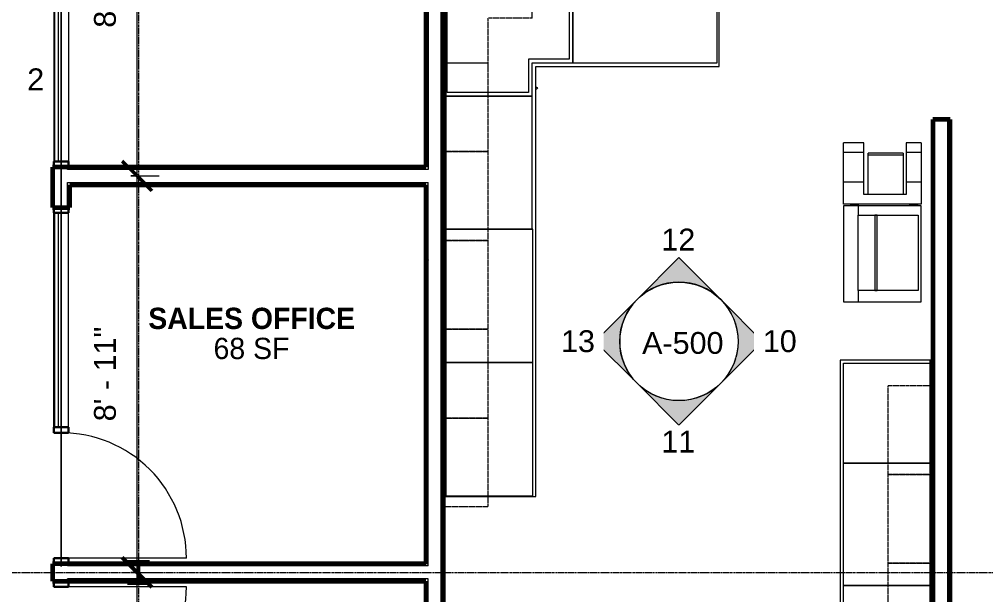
# Model space of a CAD drawing. Header units: inches. Extents: x 30 to 2293, y -1876 to -115.
# Drawn here: x 1338.1 to 1599.4, y -1180.5 to -1025 of the extents above; entities that cross this region are included whole.
import ezdxf

# ---------------------------------------------------------------- set-up
doc = ezdxf.new("R2010")
doc.units = ezdxf.units.IN
doc.header["$MEASUREMENT"] = 0
doc.linetypes.add('Grid Line 1_2_', pattern=[0.875, 0.5, -0.125, 0.125, -0.125])
doc.linetypes.add('Overhead', pattern=[0.15625, 0.09375, -0.0625])
for name, color, linetype, lineweight in [('A-ANNO-DIMS', 211, 'Continuous', 9), ('A-ANNO-DIMS-64', 211, 'Continuous', 9), ('A-AREA-IDEN', 2, 'Continuous', 9), ('A-DOOR', 31, 'Continuous', 18), ('A-GLAZ-CURT', 52, 'Continuous', 9), ('A-GLAZ-CWMG', 51, 'Continuous', 9), ('A-WALL', 113, 'Continuous', 18), ('A-WALL-PATT', 111, 'Continuous', 60), ('G-ANNO-SYMB', 111, 'Continuous', 9), ('I-WALL', 2, 'Continuous', 18), ('Q-CASE', 31, 'Continuous', 9), ('Q-SPCQ', 91, 'Continuous', 9), ('S-COLS', 52, 'Continuous', 9), ('S-GRID', 1, 'Continuous', 9)]:
    doc.layers.add(name, color=color, linetype=linetype, lineweight=lineweight)
doc.styles.add('Arial', font='arial.ttf', dxfattribs={"height": 5.901198})
doc.styles.add('Century Gothic', font='GOTHIC.TTF', dxfattribs={"height": 5.748447})
doc.styles.add('Century Gothic_B', font='GOTHICB.TTF', dxfattribs={"height": 5.744479})
doc.dimstyles.new('Linear_-_3_32__Arial_1', dxfattribs={"dimscale": 12, "dimtxt": 6, "dimasz": 0.666667, "dimexe": 0.5, "dimexo": 0.333333, "dimgap": 0.333333, "dimtad": 1, "dimdec": 0, "dimzin": 1, "dimdsep": 46, "dimlunit": 4, "dimtxsty": 'Arial', "dimblk1": 'OBLIQUE', "dimblk2": 'OBLIQUE', "dimsah": 1, "dimcen": 0.09, "dimdle": 0.5, "dimazin": 0, "dimtfac": 1, "dimtdec": 4, "dimtix": 1, "dimtmove": 0, "dimatfit": 3, "dimfxl": 1, "dimtvp": 1, "dimfrac": 2, "dimtolj": 1, "dimtzin": 0, "dimarcsym": 2})
pattern_1 = [(0, (0, 0), (20.48, 5.12), [0.845, -14.515, 0.845, -14.515, -81.92]), (0, (0, 0), (20.48, 5.12), [-30.72, 0.845, -29.875, 0.845, -14.515, -35.84]), (0, (0, 0), (20.48, 5.12), [-76.8, 0.845, -9.395, 0.845, -24.755]), (120, (7.68, 2.56), (-14.67405, 15.1762), [0.845, -14.515, 0.845, -14.515, -81.92]), (120, (7.68, 2.56), (-14.67405, 15.1762), [-30.72, 0.845, -29.875, 0.845, -14.515, -35.84]), (120, (7.68, 2.56), (-14.67405, 15.1762), [-76.8, 0.845, -9.395, 0.845, -24.755]), (240, (10.24, 12.8), (-5.80595, -20.2962), [0.845, -14.515, 0.845, -14.515, -81.92]), (240, (10.24, 12.8), (-5.80595, -20.2962), [-30.72, 0.845, -29.875, 0.845, -14.515, -35.84]), (240, (10.24, 12.8), (-5.80595, -20.2962), [-76.8, 0.845, -9.395, 0.845, -24.755])]

# ---------------------------------------------------------------- blocks, each defined once
blk = doc.blocks.new('Open Source Metal Building_Exterior_rvt-1-Floor Plan - Office Annex')
at = {"layer": 'S-COLS'}
h = blk.add_hatch(dxfattribs=at)
h.set_pattern_fill('FP_4', color=256, style=0, pattern_type=2)
h.set_pattern_definition([(45, (0, 0), (-6.335677, 6.335677), []), (45, (0, 9.6), (-6.335677, 6.335677), [])])
h.paths.add_polyline_path([(1367.32, -1177.46), (1373.31, -1177.46), (1373.31, -1177.2), (1370.92, -1177.2), (1370.57, -1177.05), (1370.43, -1176.71), (1370.43, -1172.22), (1370.57, -1171.87), (1370.92, -1171.73), (1373.31, -1171.73), (1373.31, -1171.47), (1367.32, -1171.47), (1367.32, -1171.73), (1369.71, -1171.73), (1370.05, -1171.87), (1370.2, -1172.22), (1370.2, -1176.71), (1370.05, -1177.05), (1369.71, -1177.2), (1367.32, -1177.2)], flags=0)
at = {"layer": 'S-COLS', "color": 90, "lineweight": 40}
for p, q in [((1373.31, -1171.47), (1367.32, -1171.47)), ((1367.32, -1171.47), (1367.32, -1171.73)), ((1367.32, -1171.73), (1369.71, -1171.73)), ((1370.2, -1172.22), (1370.2, -1176.71)), ((1370.43, -1176.71), (1370.43, -1172.22)), ((1370.92, -1171.73), (1373.31, -1171.73)), ((1373.31, -1171.73), (1373.31, -1171.47)), ((1369.71, -1177.2), (1367.32, -1177.2)), ((1367.32, -1177.2), (1367.32, -1177.46)), ((1367.32, -1177.46), (1373.31, -1177.46)), ((1373.31, -1177.2), (1370.92, -1177.2)), ((1373.31, -1177.46), (1373.31, -1177.2))]:
    blk.add_line(p, q, dxfattribs=at)
for centre, start, end in [((1369.71, -1172.22), 0, 90), ((1370.92, -1172.22), 90, 180), ((1369.71, -1176.71), 270, 0), ((1370.92, -1176.71), 180, 270)]:
    blk.add_arc(centre, 0.49, start, end, dxfattribs=at)
at = {"layer": 'S-GRID', "linetype": 'Grid Line 1_2_'}
for p, q in [((1370.31, -114.83), (1370.31, -1843.89)), ((62.02, -1174.46), (2260.57, -1174.46))]:
    blk.add_line(p, q, dxfattribs=at)
blk = doc.blocks.new('Counter Top-L Shaped 2 - 24_ Depth 2-600382-Floor Plan - Office Annex')
at = {"layer": 'Q-CASE'}
for p, q in [((41.74, -25), (41.74, 0)), ((-46.51, -126.89), (-46.51, -0.75)), ((-46.51, -0.75), (41.74, -0.75)), ((-22.26, -126.89), (-22.26, -25)), ((-22.26, -25), (41.74, -25)), ((-47.26, -126.89), (-22.26, -126.89))]:
    blk.add_line(p, q, dxfattribs=at)
blk = doc.blocks.new('Counter Top-L Shaped 2 - 24_ Depth-622807-Floor Plan - Office Annex')
at = {"layer": 'Q-CASE'}
for p, q in [((27.24, -25), (27.24, 0)), ((-46.51, -141.19), (-46.51, -0.75)), ((-46.51, -0.75), (27.24, -0.75)), ((-22.26, -141.19), (-22.26, -25)), ((-22.26, -25), (27.24, -25)), ((-47.26, -141.19), (-22.26, -141.19))]:
    blk.add_line(p, q, dxfattribs=at)
blk = doc.blocks.new('System Panel - Glazed-704504-Floor Plan - Office Annex')
at = {"layer": 'A-GLAZ-CURT', "lineweight": 18}
for p, q in [((23.32, 1.75), (-23.32, 1.75)), ((-23.32, 1.75), (-23.32, 0.75)), ((-23.32, 0.75), (23.32, 0.75)), ((23.32, 0.75), (23.32, 1.75))]:
    blk.add_line(p, q, dxfattribs=at)
blk = doc.blocks.new('Rectangular Mullion - 2_5_ x 5_ rectangular-704502-Floor Plan - Office Annex')
at = {"layer": 'A-GLAZ-CWMG'}
for p, q in [((1347.4, -1016.83), (1347.4, -1063.46)), ((1351.4, -1016.83), (1351.4, -1063.46))]:
    blk.add_line(p, q, dxfattribs=at)
blk = doc.blocks.new('Rectangular Mullion - 2_5_ x 5_ rectangular-546109-Floor Plan - Office Annex')
at = {"layer": 'A-GLAZ-CWMG', "lineweight": 30}
for p, q in [((0, 2), (-1.5, 2)), ((-1.5, 2), (-1.5, -2)), ((0, -2), (0, 2)), ((-1.5, -2), (0, -2))]:
    blk.add_line(p, q, dxfattribs=at)
blk = doc.blocks.new('System Panel - Glazed-700968-Floor Plan - Office Annex')
at = {"layer": 'A-GLAZ-CURT', "lineweight": 18}
for p, q in [((28.9375, -0.75), (-28.9375, -0.75)), ((-28.9375, -0.75), (-28.9375, -1.75)), ((-28.9375, -1.75), (28.9375, -1.75)), ((28.9375, -1.75), (28.9375, -0.75))]:
    blk.add_line(p, q, dxfattribs=at)
blk = doc.blocks.new('Rectangular Mullion - 2_5_ x 5_ rectangular-700963-Floor Plan - Office Annex')
at = {"layer": 'A-GLAZ-CWMG'}
for p, q in [((1282.4, -1005.59), (1282.4, -1063.46)), ((1286.4, -1005.59), (1286.4, -1063.46))]:
    blk.add_line(p, q, dxfattribs=at)
blk = doc.blocks.new('Rectangular Mullion - 2_5_ x 5_ rectangular-547427-Floor Plan - Office Annex')
at = {"layer": 'A-GLAZ-CWMG', "lineweight": 30}
for p, q in [((0, 2), (-1.5, 2)), ((-1.5, 2), (-1.5, -2)), ((0, -2), (0, 2)), ((-1.5, -2), (0, -2))]:
    blk.add_line(p, q, dxfattribs=at)
blk = doc.blocks.new('Door_Single_Storefront - one-700969-Floor Plan - Office Annex')
at = {"layer": 'A-DOOR'}
blk.add_line((-16.9375, -33.875), (-16.9375, 0), dxfattribs=at)
blk.add_arc((-16.9375, 0), 33.875, 270, 0, dxfattribs=at)
blk = doc.blocks.new('Rectangular Mullion - 2_5_ x 5_ rectangular-547424-Floor Plan - Office Annex')
at = {"layer": 'A-GLAZ-CWMG', "lineweight": 30}
for p, q in [((-0.75, 2), (0.75, 2)), ((-0.75, -2), (-0.75, 2)), ((0.75, 2), (0.75, -2)), ((0.75, -2), (-0.75, -2))]:
    blk.add_line(p, q, dxfattribs=at)
blk = doc.blocks.new('Rectangular Mullion - 2_5_ x 5_ rectangular-547429-Floor Plan - Office Annex')
at = {"layer": 'A-GLAZ-CWMG', "lineweight": 30}
for p, q in [((-1.5, 2), (0, 2)), ((-1.5, -2), (-1.5, 2)), ((0, 2), (0, -2)), ((0, -2), (-1.5, -2))]:
    blk.add_line(p, q, dxfattribs=at)
blk = doc.blocks.new('Door_Single_Storefront - one-700971-Floor Plan - Office Annex')
at = {"layer": 'A-DOOR'}
blk.add_line((-16.9375, 33.875), (-16.9375, 0), dxfattribs=at)
blk.add_arc((-16.9375, 0), 33.875, 360, 90, dxfattribs=at)
blk = doc.blocks.new('Rectangular Mullion - 2_5_ x 5_ rectangular-546165-Floor Plan - Office Annex')
at = {"layer": 'A-GLAZ-CWMG', "lineweight": 30}
for p, q in [((-1.5, 2), (0, 2)), ((-1.5, -2), (-1.5, 2)), ((0, 2), (0, -2)), ((0, -2), (-1.5, -2))]:
    blk.add_line(p, q, dxfattribs=at)
blk = doc.blocks.new('Upper Cabinet-Corner Unit-Wall - 12_ Depth-585578-Floor Plan - Office Annex')
at = {"layer": 'Q-CASE', "linetype": 'Overhead'}
for p, q in [((22.17, -2.38), (-1.83, -2.38)), ((-1.83, -2.38), (-1.83, -26.37)), ((22.17, -14.37), (22.17, -2.38)), ((10.17, -14.37), (10.17, -26.37)), ((22.17, -14.37), (10.17, -14.37)), ((-1.83, -26.37), (10.17, -26.37))]:
    blk.add_line(p, q, dxfattribs=at)
blk = doc.blocks.new('Upper Cabinet-Double Door-Wall - 24_-583922-Floor Plan - Office Annex')
at = {"layer": 'Q-CASE', "linetype": 'Overhead'}
for p, q in [((-10.83, 2.37), (-10.83, 14.38)), ((-10.83, 14.38), (13.17, 14.38)), ((13.17, 14.38), (13.17, 2.37)), ((13.17, 2.37), (-10.83, 2.37))]:
    blk.add_line(p, q, dxfattribs=at)
blk = doc.blocks.new('Copier-Floor - Copier-Floor-594505-Floor Plan - Office Annex')
at = {"layer": 'Q-SPCQ'}
for p, q in [((-30.09, 11.47), (-27.49, 11.47)), ((-30.09, 11.47), (-30.09, 7.47)), ((-27.49, 11.47), (-19.49, 11.47)), ((-27.49, 11.47), (-27.49, 7.47)), ((-19.49, 11.47), (-13.49, 11.47)), ((-19.49, 11.47), (-19.49, 7.47)), ((-13.49, 11.47), (-13.49, -9.53)), ((-13.29, 10.49), (-13.29, 8.47)), ((-13.29, 10.49), (-13.1, 10.49)), ((12.91, 11.47), (-13.09, 11.47)), ((-13.09, 11.47), (-13.09, -5.51)), ((-10.52, -5.51), (-10.52, 10.67)), ((-10.52, 10.67), (9.82, 10.67)), ((9.82, 10.67), (9.82, -5.51)), ((12.91, -5.51), (12.91, 11.47)), ((-13.1, 8.47), (-13.29, 8.47)), ((-30.09, 7.47), (-27.49, 7.47)), ((-27.49, 7.47), (-19.49, 7.47)), ((-27.26, 6.6), (-26.84, 6.6)), ((-27.26, 6.6), (-27.26, -2.84)), ((-26.84, 6.6), (-16.13, 6.6)), ((-26.84, -2.84), (-26.84, 6.6)), ((-19.49, 7.47), (-16.13, 7.47)), ((-16.13, 7.47), (-16.13, -3.97)), ((9.82, -0.4), (-10.52, -0.4)), ((-10.52, -0.4), (-10.52, -1.03)), ((-10.52, -1.03), (9.82, -1.03)), ((9.82, -1.03), (9.82, -0.4)), ((-27.49, -3.97), (-30.09, -3.97)), ((-30.09, -3.97), (-30.09, -9.53)), ((-19.49, -3.97), (-27.49, -3.97)), ((-27.49, -3.97), (-27.49, -9.53)), ((-26.84, -2.84), (-27.26, -2.84)), ((-16.13, -2.84), (-26.84, -2.84)), ((-16.13, -3.97), (-19.49, -3.97)), ((-19.49, -3.97), (-19.49, -9.53)), ((-13.29, -5.51), (-13.29, -7.53)), ((-13.29, -5.51), (-13.1, -5.51)), ((-13.1, -7.53), (-13.29, -7.53)), ((-13.09, -5.51), (-10.52, -5.51)), ((-13.09, -5.51), (-13.09, -9.53)), ((9.82, -5.51), (-10.52, -5.51)), ((9.82, -5.51), (12.91, -5.51)), ((12.91, -9.53), (12.91, -5.51)), ((-27.49, -9.53), (-30.09, -9.53)), ((-19.49, -9.53), (-27.49, -9.53)), ((-13.49, -9.53), (-19.49, -9.53)), ((-13.09, -9.53), (12.91, -9.53))]:
    blk.add_line(p, q, dxfattribs=at)
blk = doc.blocks.new('Base Cabinet-Double Door Sink Unit - 39_-V6-Floor Plan - Office Annex')
at = {"layer": 'Q-CASE'}
for p, q in [((-18.76, 0), (-18.76, -24)), ((20.24, -24), (20.24, 0)), ((-18.76, -24), (20.24, -24))]:
    blk.add_line(p, q, dxfattribs=at)
blk = doc.blocks.new('Base Cabinet-Double Door Sink Unit - 36_-578553-Floor Plan - Office Annex')
at = {"layer": 'Q-CASE'}
for p, q in [((-17.26, 0), (-17.26, -24)), ((18.74, -24), (18.74, 0)), ((-17.26, -24), (18.74, -24))]:
    blk.add_line(p, q, dxfattribs=at)
blk = doc.blocks.new('Base Cabinet-Double Door Sink Unit - 36_-V7-Floor Plan - Office Annex')
at = {"layer": 'Q-CASE'}
for p, q in [((18.74, 0), (-17.26, 0)), ((-17.26, 0), (-17.26, -24)), ((18.74, -24), (18.74, 0)), ((-17.26, -24), (18.74, -24))]:
    blk.add_line(p, q, dxfattribs=at)
blk = doc.blocks.new('Base Cabinet-Double Door Sink Unit - 33_-621153-Floor Plan - Office Annex')
at = {"layer": 'Q-CASE'}
for p, q in [((-15.76, 24), (17.24, 24)), ((-15.76, 0), (-15.76, 24)), ((17.24, 24), (17.24, 0)), ((17.24, 0), (-15.76, 0))]:
    blk.add_line(p, q, dxfattribs=at)
blk = doc.blocks.new('Base Cabinet-Double Door Sink Unit - 27_-V8-Floor Plan - Office Annex')
at = {"layer": 'Q-CASE'}
for p, q in [((-12.76, 24), (14.24, 24)), ((-12.76, 0), (-12.76, 24)), ((14.24, 24), (14.24, 0)), ((14.24, 0), (-12.76, 0))]:
    blk.add_line(p, q, dxfattribs=at)
blk = doc.blocks.new('Corner_Base_Cabinet_7113 - L - Shaped Cabinet-618934-Floor Plan - Office Annex')
at = {"layer": 'Q-CASE'}
for p, q in [((-15.76, 0), (-15.76, -24)), ((-14.76, -23), (-14.76, -1)), ((-14.76, -1), (16.24, -1)), ((16.24, -1), (16.24, -34)), ((-5.76, -23), (-14.76, -23)), ((-5.76, -34), (-5.76, -23)), ((-15.76, -24), (-6.76, -24)), ((-6.76, -24), (-6.76, -35)), ((-6.76, -35), (17.24, -35)), ((16.24, -34), (-5.76, -34))]:
    blk.add_line(p, q, dxfattribs=at)
at = {"layer": 'Q-CASE', "flags": 128}
for points in [[(-13.75, -25.31), (-13.87, -25.24), (-13.89, -25)], [(-13.37, -25), (-13.32, -25.1), (-13.48, -25.34), (-13.62, -25.38)]]:
    blk.add_lwpolyline(points, dxfattribs=at)
blk = doc.blocks.new('DIMBLOCK8-Floor Plan - Office Annex')
at = {"layer": 'A-ANNO-DIMS-64', "lineweight": 50}
for p, q in [((1369.94, -1174.46), (1365.94, -1170.46)), ((1369.94, -1174.46), (1373.94, -1178.46)), ((1369.94, -1278.34), (1365.94, -1274.34)), ((1369.94, -1278.34), (1373.94, -1282.34))]:
    blk.add_line(p, q, dxfattribs=at)
at = {"layer": 'A-ANNO-DIMS-64'}
for p, q in [((1368.29, -1174.46), (1375.94, -1174.46)), ((1369.94, -1174.46), (1368.29, -1174.46)), ((1369.94, -1278.34), (1369.94, -1174.46)), ((1368.29, -1278.34), (1375.94, -1278.34)), ((1369.94, -1278.34), (1368.29, -1278.34))]:
    blk.add_line(p, q, dxfattribs=at)
at = {"layer": 'A-ANNO-DIMS-64', "color": 0, "insert": (1358.29, -1236.88), "char_height": 5.901, "width": 25.1446, "attachment_point": 1, "rotation": 90, "line_spacing_factor": 0.938532, "style": 'Arial'}
blk.add_mtext('8\' - 8"', dxfattribs=at)
blk = doc.blocks.new('_Oblique')
at = {"color": 0, "linetype": 'ByBlock', "lineweight": -2}
blk.add_line((-0.5, -0.5), (0.5, 0.5), dxfattribs=at)
blk = doc.blocks.new('DIMBLOCK9-Floor Plan - Office Annex')
at = {"layer": 'A-ANNO-DIMS-64', "lineweight": 50}
for p, q in [((1369.94, -1067.34), (1365.94, -1063.34)), ((1369.94, -1067.34), (1373.94, -1071.34)), ((1369.94, -1174.46), (1365.94, -1170.46)), ((1369.94, -1174.46), (1373.94, -1178.46))]:
    blk.add_line(p, q, dxfattribs=at)
at = {"layer": 'A-ANNO-DIMS-64'}
for p, q in [((1368.29, -1067.34), (1375.94, -1067.34)), ((1369.94, -1067.34), (1368.29, -1067.34)), ((1369.94, -1174.46), (1369.94, -1067.34)), ((1368.29, -1174.46), (1375.94, -1174.46)), ((1369.94, -1174.46), (1368.29, -1174.46))]:
    blk.add_line(p, q, dxfattribs=at)
at = {"layer": 'A-ANNO-DIMS-64', "color": 0, "insert": (1358.29, -1133.64), "char_height": 5.901, "width": 30.5723, "attachment_point": 1, "rotation": 90, "line_spacing_factor": 0.938532, "style": 'Arial'}
blk.add_mtext('8\' - 11"', dxfattribs=at)
blk = doc.blocks.new('DIMBLOCK10-Floor Plan - Office Annex')
at = {"layer": 'A-ANNO-DIMS-64', "lineweight": 50}
for p, q in [((1369.94, -966.34), (1365.94, -962.34)), ((1369.94, -966.34), (1373.94, -970.34)), ((1369.94, -1067.34), (1365.94, -1063.34)), ((1369.94, -1067.34), (1373.94, -1071.34))]:
    blk.add_line(p, q, dxfattribs=at)
at = {"layer": 'A-ANNO-DIMS-64'}
for p, q in [((1368.29, -966.34), (1375.94, -966.34)), ((1369.94, -966.34), (1368.29, -966.34)), ((1369.94, -1067.34), (1369.94, -966.34)), ((1368.29, -1067.34), (1375.94, -1067.34)), ((1369.94, -1067.34), (1368.29, -1067.34))]:
    blk.add_line(p, q, dxfattribs=at)
at = {"layer": 'A-ANNO-DIMS-64', "color": 0, "insert": (1358.29, -1027.31), "char_height": 5.901, "width": 25.1446, "attachment_point": 1, "rotation": 90, "line_spacing_factor": 0.938532, "style": 'Arial'}
blk.add_mtext('8\' - 5"', dxfattribs=at)
blk = doc.blocks.new('DIMBLOCK36-Floor Plan - Office Annex')
at = {"layer": 'A-ANNO-DIMS-64', "lineweight": 50}
for p, q in [((1622.58, -1010.4), (1618.58, -1006.4)), ((1622.58, -1010.4), (1626.58, -1014.4)), ((1622.58, -1246.34), (1618.58, -1242.34)), ((1622.58, -1246.34), (1626.58, -1250.34))]:
    blk.add_line(p, q, dxfattribs=at)
at = {"layer": 'A-ANNO-DIMS-64'}
for p, q in [((1591.4, -1010.4), (1628.58, -1010.4)), ((1622.58, -1010.4), (1591.4, -1010.4)), ((1622.58, -1010.4), (1622.58, -1246.34)), ((1591.4, -1246.34), (1628.58, -1246.34)), ((1622.58, -1246.34), (1591.4, -1246.34))]:
    blk.add_line(p, q, dxfattribs=at)
at = {"layer": 'A-ANNO-DIMS-64', "color": 0, "insert": (1610.92, -1141.1), "char_height": 5.901, "width": 30.5723, "attachment_point": 1, "rotation": 90, "line_spacing_factor": 0.938532, "style": 'Arial'}
blk.add_mtext('19\' - 8"', dxfattribs=at)
blk = doc.blocks.new('Elevation - Filled Arrow-152140-Floor Plan - Office Annex')
at = {"layer": 'G-ANNO-SYMB'}
blk.add_circle((0, 0), 0.25, dxfattribs=at)
blk = doc.blocks.new('Elevation - Filled Arrow-151867-Floor Plan - Office Annex')
at = {"layer": 'G-ANNO-SYMB'}
h = blk.add_hatch(color=256, dxfattribs=at)
edge = h.paths.add_edge_path(flags=0)
edge.add_line((0, 0.3536), (0.1768, 0.1768))
edge.add_arc((0, 0), 0.25, 45, 135)
edge.add_line((-0.1768, 0.1768), (0, 0.3536))
for p, q in [((0, 0.3536), (-0.1768, 0.1768)), ((0, 0.3536), (-0.1768, 0.1768)), ((0.1768, 0.1768), (0, 0.3536)), ((0.1768, 0.1768), (0, 0.3536))]:
    blk.add_line(p, q, dxfattribs=at)
blk.add_arc((0, 0), 0.25, 45, 135, dxfattribs=at)
blk = doc.blocks.new('DIMBLOCK51-Floor Plan - Office Annex')
at = {"layer": 'A-ANNO-DIMS-64'}
for p, q in [((1284.4, -1172.84), (1284.4, -945.85)), ((1349.4, -1172.84), (1349.4, -945.85)), ((1284.4, -951.85), (1349.4, -951.85)), ((1284.4, -951.85), (1284.4, -1172.84)), ((1349.4, -951.85), (1349.4, -1172.84))]:
    blk.add_line(p, q, dxfattribs=at)
at = {"layer": 'A-ANNO-DIMS-64', "lineweight": 50}
for p, q in [((1284.4, -951.85), (1288.4, -947.85)), ((1349.4, -951.85), (1353.4, -947.85)), ((1284.4, -951.85), (1280.4, -955.85)), ((1349.4, -951.85), (1345.4, -955.85))]:
    blk.add_line(p, q, dxfattribs=at)
at = {"layer": 'A-ANNO-DIMS-64', "color": 0, "insert": (1306.43, -940.2), "char_height": 5.901, "width": 25.1446, "attachment_point": 1, "line_spacing_factor": 0.938532, "style": 'Arial'}
blk.add_mtext('5\' - 5"', dxfattribs=at)
blk = doc.blocks.new('DIMBLOCK52-Floor Plan - Office Annex')
at = {"layer": 'A-ANNO-DIMS-64'}
for p, q in [((1349.4, -1172.84), (1349.4, -945.85)), ((1450.4, -950.2), (1450.4, -957.85)), ((1450.4, -951.85), (1450.4, -950.2)), ((1349.4, -951.85), (1450.4, -951.85)), ((1349.4, -951.85), (1349.4, -1172.84))]:
    blk.add_line(p, q, dxfattribs=at)
at = {"layer": 'A-ANNO-DIMS-64', "lineweight": 50}
for p, q in [((1349.4, -951.85), (1353.4, -947.85)), ((1450.4, -951.85), (1454.4, -947.85)), ((1349.4, -951.85), (1345.4, -955.85)), ((1450.4, -951.85), (1446.4, -955.85))]:
    blk.add_line(p, q, dxfattribs=at)
at = {"layer": 'A-ANNO-DIMS-64', "color": 0, "insert": (1389.43, -940.2), "char_height": 5.901, "width": 25.1446, "attachment_point": 1, "line_spacing_factor": 0.938532, "style": 'Arial'}
blk.add_mtext('8\' - 5"', dxfattribs=at)

msp = doc.modelspace()

# ---------------------------------------------------------------- hatches: boundary and pattern name
at = {"layer": 'A-WALL-PATT', "lineweight": 9}
h = msp.add_hatch(dxfattribs=at)
h.set_pattern_fill('FP_1', color=256, style=0, pattern_type=2)
h.set_pattern_definition(pattern_1)
h.paths.add_polyline_path([(1585.65, -1528.46), (1585.65, -1345.71), (1585.03, -1345.71), (1585.03, -1528.46)], flags=0)
h.paths.add_polyline_path([(1585.65, -1276.59), (1585.65, -1248.09), (1585.03, -1248.09), (1585.03, -1276.59)], flags=0)
h.paths.add_polyline_path([(1585.03, -1243.96), (1585.65, -1243.96), (1585.65, -1052.09), (1585.03, -1052.09), (1585.03, -1229.38)], flags=0)
h.paths.add_polyline_path([(1585.65, -1008.02), (1585.65, -867.71), (1585.03, -867.71), (1585.03, -1008.02)], flags=0)
h.paths.add_polyline_path([(1585.03, -795.29), (1585.65, -795.29), (1585.65, -696.46), (1585.03, -696.46), (1585.03, -779.34)], flags=0)
h = msp.add_hatch(dxfattribs=at)
h.set_pattern_fill('FP_1', color=256, style=0, pattern_type=2)
h.set_pattern_definition(pattern_1)
h.paths.add_polyline_path([(1589.78, -1528.46), (1589.78, -1341.59), (1589.15, -1341.59), (1589.15, -1528.46)], flags=0)
h.paths.add_polyline_path([(1589.15, -1280.71), (1589.78, -1280.71), (1589.78, -1052.09), (1589.15, -1052.09), (1589.15, -1280.09)], flags=0)
h.paths.add_polyline_path([(1589.78, -1012.15), (1589.78, -863.59), (1589.15, -863.59), (1589.15, -1012.15)], flags=0)
h.paths.add_polyline_path([(1589.15, -799.41), (1589.78, -799.41), (1589.78, -696.46), (1589.15, -696.46), (1589.15, -795.91)], flags=0)
h = msp.add_hatch(dxfattribs=at)
h.set_pattern_fill('FP_1', color=256, style=0, pattern_type=2)
h.set_pattern_definition(pattern_1)
h.paths.add_polyline_path([(1448.65, -1275.96), (1448.65, -1176.21), (1448.03, -1176.21), (1448.03, -1275.96)], flags=0)
h.paths.add_polyline_path([(1448.65, -1172.09), (1448.65, -1069.09), (1448.03, -1069.09), (1448.03, -1172.09)], flags=0)
h.paths.add_polyline_path([(1448.03, -1064.96), (1448.65, -1064.96), (1448.65, -968.09), (1448.03, -968.09), (1448.03, -1029.36)], flags=0)
h.paths.add_polyline_path([(1448.03, -963.96), (1448.65, -963.96), (1448.65, -867.71), (1448.03, -867.71), (1448.03, -879.35)], flags=0)
h = msp.add_hatch(dxfattribs=at)
h.set_pattern_fill('FP_1', color=256, style=0, pattern_type=2)
h.set_pattern_definition(pattern_1)
h.paths.add_polyline_path([(1452.78, -1280.09), (1452.78, -1012.15), (1452.15, -1012.15), (1452.15, -1280.09)], flags=0)
h.paths.add_polyline_path([(1452.78, -1008.65), (1452.78, -867.71), (1452.15, -867.71), (1452.15, -1008.65)], flags=0)
h = msp.add_hatch(dxfattribs=at)
h.set_pattern_fill('FP_1', color=256, style=0, pattern_type=2)
h.set_pattern_definition(pattern_1)
h.paths.add_polyline_path([(1347.65, -1280.71), (1347.65, -1273.09), (1347.03, -1273.09), (1347.03, -1280.71)], flags=0)
h.paths.add_polyline_path([(1347.65, -1176.84), (1347.65, -1172.09), (1347.03, -1172.09), (1347.03, -1176.84)], flags=0)
h.paths.add_polyline_path([(1347.65, -1075.84), (1347.65, -1064.96), (1347.03, -1064.96), (1347.03, -1075.84)], flags=0)
h.paths.add_polyline_path([(1347.03, -1015.33), (1347.65, -1015.33), (1347.65, -1005.71), (1347.03, -1005.71)], flags=0)
h.paths.add_polyline_path([(1347.03, -968.71), (1347.65, -968.71), (1347.65, -963.96), (1347.03, -963.96)], flags=0)
h = msp.add_hatch(dxfattribs=at)
h.set_pattern_fill('FP_1', color=256, style=0, pattern_type=2)
h.set_pattern_definition(pattern_1)
h.paths.add_polyline_path([(1351.78, -1276.59), (1351.78, -1273.09), (1351.15, -1273.09), (1351.15, -1276.59)], flags=0)
h.paths.add_polyline_path([(1351.78, -1176.84), (1351.78, -1176.21), (1351.15, -1176.21), (1351.15, -1176.84)], flags=0)
h.paths.add_polyline_path([(1351.15, -1172.71), (1351.78, -1172.71), (1351.78, -1172.09), (1351.15, -1172.09)], flags=0)
h.paths.add_polyline_path([(1351.78, -1075.84), (1351.78, -1069.09), (1351.15, -1069.09), (1351.15, -1075.84)], flags=0)
h.paths.add_polyline_path([(1351.78, -1065.59), (1351.78, -1064.96), (1351.15, -1064.96), (1351.15, -1065.59)], flags=0)
h.paths.add_polyline_path([(1351.78, -1015.33), (1351.78, -1005.71), (1351.15, -1005.71), (1351.15, -1015.33)], flags=0)
h.paths.add_polyline_path([(1351.78, -968.71), (1351.78, -968.09), (1351.15, -968.09), (1351.15, -968.71)], flags=0)
h.paths.add_polyline_path([(1351.78, -964.59), (1351.78, -963.96), (1351.15, -963.96), (1351.15, -964.59)], flags=0)
h = msp.add_hatch(dxfattribs=at)
h.set_pattern_fill('FP_1', color=256, style=0, pattern_type=2)
h.set_pattern_definition(pattern_1)
h.paths.add_polyline_path([(1448.03, -1065.59), (1448.65, -1065.59), (1448.65, -1064.96), (1351.78, -1064.96), (1351.78, -1065.59), (1428.78, -1065.59)], flags=0)
h = msp.add_hatch(dxfattribs=at)
h.set_pattern_fill('FP_1', color=256, style=0, pattern_type=2)
h.set_pattern_definition(pattern_1)
h.paths.add_polyline_path([(1448.03, -1069.71), (1448.03, -1069.09), (1351.78, -1069.09), (1351.78, -1069.71), (1428.78, -1069.71)], flags=0)
h = msp.add_hatch(dxfattribs=at)
h.set_pattern_fill('FP_1', color=256, style=0, pattern_type=2)
h.set_pattern_definition(pattern_1)
h.paths.add_polyline_path([(1448.65, -1172.71), (1448.65, -1172.09), (1351.78, -1172.09), (1351.78, -1172.71), (1448.03, -1172.71)], flags=0)
h = msp.add_hatch(dxfattribs=at)
h.set_pattern_fill('FP_1', color=256, style=0, pattern_type=2)
h.set_pattern_definition(pattern_1)
h.paths.add_polyline_path([(1448.03, -1176.84), (1448.03, -1176.21), (1351.78, -1176.21), (1351.78, -1176.84), (1428.78, -1176.84)], flags=0)

# ---------------------------------------------------------------- linework, layer by layer
at = {"layer": 'A-WALL'}
for p, q in [((1448.65, -968.09), (1448.65, -1065.59)), ((1452.15, -1280.09), (1452.15, -1012.15)), ((1585.65, -1244.59), (1585.65, -1052.09)), ((1589.15, -1280.09), (1589.15, -1052.09)), ((1347.65, -1075.84), (1347.65, -1064.96)), ((1351.15, -1065.59), (1351.15, -1064.96)), ((1448.65, -1065.59), (1351.15, -1065.59)), ((1351.15, -1075.84), (1351.15, -1069.09)), ((1351.15, -1069.09), (1448.65, -1069.09)), ((1448.65, -1172.71), (1448.65, -1069.09)), ((1347.65, -1176.84), (1347.65, -1172.09)), ((1351.15, -1172.71), (1351.15, -1172.09)), ((1448.65, -1172.71), (1351.15, -1172.71)), ((1448.65, -1172.09), (1448.03, -1172.09)), ((1351.15, -1176.84), (1351.15, -1176.21)), ((1448.65, -1176.21), (1351.15, -1176.21)), ((1448.65, -1276.59), (1448.65, -1176.21))]:
    msp.add_line(p, q, dxfattribs=at)
at = {"layer": 'I-WALL', "lineweight": 60}
for p, q in [((1448.03, -968.71), (1448.03, -1064.96)), ((1452.78, -1280.71), (1452.78, -1012.77)), ((1585.03, -1052.09), (1585.03, -1243.96)), ((1589.78, -1052.09), (1585.03, -1052.09)), ((1589.78, -1280.71), (1589.78, -1052.09)), ((1347.03, -1064.96), (1347.03, -1075.84)), ((1448.03, -1064.96), (1347.03, -1064.96)), ((1351.78, -1075.84), (1351.78, -1069.71)), ((1351.78, -1069.71), (1448.03, -1069.71)), ((1448.03, -1069.71), (1448.03, -1172.09)), ((1347.03, -1075.84), (1351.78, -1075.84)), ((1347.03, -1172.09), (1347.03, -1176.84)), ((1448.03, -1172.09), (1347.03, -1172.09)), ((1347.03, -1176.84), (1448.03, -1176.84)), ((1448.03, -1176.84), (1448.03, -1275.96))]:
    msp.add_line(p, q, dxfattribs=at)

# ---------------------------------------------------------------- block references
at = {"layer": 'A-DOOR'}
for name, p, rotation in [('Door_Single_Storefront - one-700969-Floor Plan - Office Annex', (1349.4, -1153.65), 90.00000000000026), ('Door_Single_Storefront - one-700971-Floor Plan - Office Annex', (1349.4, -1195.27), 270.0000000000001)]:
    msp.add_blockref(name, p, dxfattribs=dict(at, rotation=rotation))
at = {"layer": 'A-GLAZ-CURT'}
for name, p, rotation in [('System Panel - Glazed-704504-Floor Plan - Office Annex', (1349.4, -1040.14), 89.99999999999993), ('System Panel - Glazed-700968-Floor Plan - Office Annex', (1349.4, -1106.27), 270.0000000000002)]:
    msp.add_blockref(name, p, dxfattribs=dict(at, rotation=rotation))
at = {"layer": 'A-GLAZ-CWMG'}
msp.add_blockref('Rectangular Mullion - 2_5_ x 5_ rectangular-704502-Floor Plan - Office Annex', (0, 0), dxfattribs=at)
for name, p, rotation in [('Rectangular Mullion - 2_5_ x 5_ rectangular-546109-Floor Plan - Office Annex', (1349.4, -1064.96), 269.9999999999999), ('Rectangular Mullion - 2_5_ x 5_ rectangular-547427-Floor Plan - Office Annex', (1349.4, -1075.84), 90.00000000000026), ('Rectangular Mullion - 2_5_ x 5_ rectangular-700963-Floor Plan - Office Annex', (2633.81, -2140.8), 180)]:
    msp.add_blockref(name, p, dxfattribs=dict(at, rotation=rotation))
at = {"layer": 'A-GLAZ-CWMG', "extrusion": (0, 0, -1)}
for name, p, rotation in [('Rectangular Mullion - 2_5_ x 5_ rectangular-547424-Floor Plan - Office Annex', (-1349.4, -1135.96), 269.9999999999997), ('Rectangular Mullion - 2_5_ x 5_ rectangular-547429-Floor Plan - Office Annex', (-1349.4, -1172.09), 269.9999999999997), ('Rectangular Mullion - 2_5_ x 5_ rectangular-546165-Floor Plan - Office Annex', (-1349.4, -1176.84), 89.9999999999999)]:
    msp.add_blockref(name, p, dxfattribs=dict(at, rotation=rotation))
at = {"layer": 'G-ANNO-SYMB', "xscale": 63.99999999999997, "yscale": 63.99999999999997, "zscale": 63.99999999999997}
for name in ['Elevation - Filled Arrow-151867-Floor Plan - Office Annex', 'Elevation - Filled Arrow-152140-Floor Plan - Office Annex']:
    msp.add_blockref(name, (1516.42, -1112.05), dxfattribs=at)
at = {"layer": 'G-ANNO-SYMB', "extrusion": (0, 0, -1), "xscale": 63.99999999999997, "yscale": 63.99999999999997, "zscale": 63.99999999999997, "rotation": 180}
msp.add_blockref('Elevation - Filled Arrow-151867-Floor Plan - Office Annex', (-1516.42, -1112.05), dxfattribs=at)
at = {"layer": 'Q-CASE'}
for name, p in [('Counter Top-L Shaped 2 - 24_ Depth-622807-Floor Plan - Office Annex', (1500.04, -1012.77)), ('Upper Cabinet-Corner Unit-Wall - 12_ Depth-585578-Floor Plan - Office Annex', (1454.61, -1010.4)), ('Base Cabinet-Double Door Sink Unit - 39_-V6-Floor Plan - Office Annex', (1506.54, -1012.77))]:
    msp.add_blockref(name, p, dxfattribs=at)
for name, p, rotation in [('Corner_Base_Cabinet_7113 - L - Shaped Cabinet-618934-Floor Plan - Office Annex', (1452.78, -1030.01), 90.00000000000034), ('Upper Cabinet-Double Door-Wall - 24_-583922-Floor Plan - Office Annex', (1450.4, -1047.6), 269.9999999999999), ('Base Cabinet-Double Door Sink Unit - 36_-578553-Floor Plan - Office Annex', (1452.78, -1064.51), 90.0000000000001), ('Upper Cabinet-Double Door-Wall - 24_-583922-Floor Plan - Office Annex', (1450.4, -1071.6), 269.9999999999999), ('Base Cabinet-Double Door Sink Unit - 36_-V7-Floor Plan - Office Annex', (1452.9, -1100.51), 90.0000000000001), ('Upper Cabinet-Double Door-Wall - 24_-583922-Floor Plan - Office Annex', (1450.4, -1095.6), 269.9999999999999), ('Upper Cabinet-Double Door-Wall - 24_-583922-Floor Plan - Office Annex', (1450.4, -1119.6), 269.9999999999999), ('Base Cabinet-Double Door Sink Unit - 36_-V7-Floor Plan - Office Annex', (1452.9, -1136.51), 90.0000000000001), ('Counter Top-L Shaped 2 - 24_ Depth 2-600382-Floor Plan - Office Annex', (1537.77, -1243.96), 180), ('Base Cabinet-Double Door Sink Unit - 27_-V8-Floor Plan - Office Annex', (1584.9, -1132.2), 89.9999999999999), ('Upper Cabinet-Double Door-Wall - 24_-583922-Floor Plan - Office Annex', (1587.4, -1137.13), 89.99999999999986), ('Upper Cabinet-Double Door-Wall - 24_-583922-Floor Plan - Office Annex', (1450.4, -1143.6), 269.9999999999999), ('Base Cabinet-Double Door Sink Unit - 33_-621153-Floor Plan - Office Annex', (1584.9, -1162.2), 89.9999999999999), ('Upper Cabinet-Double Door-Wall - 24_-583922-Floor Plan - Office Annex', (1587.4, -1161.13), 89.99999999999986), ('Upper Cabinet-Double Door-Wall - 24_-583922-Floor Plan - Office Annex', (1587.4, -1185.13), 89.99999999999986), ('Base Cabinet-Double Door Sink Unit - 33_-621153-Floor Plan - Office Annex', (1584.9, -1195.2), 89.9999999999999)]:
    msp.add_blockref(name, p, dxfattribs=dict(at, rotation=rotation))
at = {"layer": 'Q-SPCQ', "rotation": 270.0000000000002}
msp.add_blockref('Copier-Floor - Copier-Floor-594505-Floor Plan - Office Annex', (1570.43, -1088.48), dxfattribs=at)

# ---------------------------------------------------------------- texts
at = {"layer": 'A-AREA-IDEN', "attachment_point": 2}
for s, insert, char_height, width, line_spacing_factor, style in [('SALES OFFICE', (1400.92, -1102.95), 5.7445, 61.272, 0.984796, 'Century Gothic_B'), ('68 SF', (1400.86, -1111.07), 5.748, 22.392, 0.984117, 'Century Gothic')]:
    msp.add_mtext(s, dxfattribs=dict(at, insert=insert, char_height=char_height, width=width, line_spacing_factor=line_spacing_factor, style=style))

# ---------------------------------------------------------------- dimensions: what is measured, and where the dimension line sits
at = {"layer": 'A-ANNO-DIMS'}
for base, p1, p2, override, picture, middle in [((1369.94, -966.34), (1364.29, -1067.34), (1364.29, -966.34), {"dimpost": '<>', "dimfxl": 101}, 'DIMBLOCK10-Floor Plan - Office Annex', (1362.93, -1016.84)), ((1622.58, -1246.34), (1587.4, -1010.4), (1587.4, -1246.34), {"dimpost": '<>', "dimfxl": 235.940813}, 'DIMBLOCK36-Floor Plan - Office Annex', (1615.57, -1128.37)), ((1369.94, -1067.34), (1364.29, -1174.46), (1364.29, -1067.34), {"dimpost": '<>', "dimfxl": 107.125}, 'DIMBLOCK9-Floor Plan - Office Annex', (1362.93, -1120.9)), ((1369.94, -1174.46), (1364.29, -1278.34), (1364.29, -1174.46), {"dimpost": '<>', "dimfxl": 103.875}, 'DIMBLOCK8-Floor Plan - Office Annex', (1362.93, -1226.4))]:
    dim = msp.add_linear_dim(base=base, p1=p1, p2=p2, angle=90, dimstyle='Linear_-_3_32__Arial_1', override=override, dxfattribs=at)
    dim.commit()
    dim.dimension.update_dxf_attribs({"geometry": picture, "text_midpoint": middle})

# ---------------------------------------------------------------- next in the draw order: texts
at = {"layer": 'G-ANNO-SYMB', "attachment_point": 2, "line_spacing_factor": 0.938532, "style": 'Arial', "bg_fill": 3, "box_fill_scale": 1.25, "bg_fill_color": 0, "bg_fill_transparency": 0}
for s, insert, char_height, width in [('2', (1342.53, -1038.3), 5.9, 5.472), ('12', (1516.26, -1081.59), 5.901, 10.944), ('A-500', (1517.48, -1109.51), 5.901, 26.208), ('11', (1516.26, -1136.16), 5.901, 10.944)]:
    msp.add_mtext(s, dxfattribs=dict(at, insert=insert, char_height=char_height, width=width))

# ---------------------------------------------------------------- next in the draw order: block references
at = {"layer": 'G-ANNO-SYMB', "xscale": 63.99999999999997, "yscale": 63.99999999999997, "zscale": 63.99999999999997, "rotation": 89.99999999999947}
msp.add_blockref('Elevation - Filled Arrow-151867-Floor Plan - Office Annex', (1516.42, -1112.05), dxfattribs=at)
at = {"layer": 'G-ANNO-SYMB', "extrusion": (0, 0, -1), "xscale": 63.99999999999997, "yscale": 63.99999999999997, "zscale": 63.99999999999997, "rotation": 90.00000000000034}
msp.add_blockref('Elevation - Filled Arrow-151867-Floor Plan - Office Annex', (-1516.42, -1112.05), dxfattribs=at)

# ---------------------------------------------------------------- next in the draw order: dimensions: what is measured, and where the dimension line sits
at = {"layer": 'A-ANNO-DIMS'}
for base, p1, p2, override, picture, middle in [((1349.4, -951.85), (1284.4, -1176.84), (1349.4, -1176.84), {"dimpost": '<>', "dimfxl": 65}, 'DIMBLOCK51-Floor Plan - Office Annex', (1316.9, -944.85)), ((1450.4, -951.85), (1349.4, -1176.84), (1450.4, -946.2), {"dimpost": '<>', "dimfxl": 251.784749}, 'DIMBLOCK52-Floor Plan - Office Annex', (1399.9, -944.84))]:
    dim = msp.add_linear_dim(base=base, p1=p1, p2=p2, dimstyle='Linear_-_3_32__Arial_1', override=override, dxfattribs=at)
    dim.commit()
    dim.dimension.update_dxf_attribs({"geometry": picture, "text_midpoint": middle})

# ---------------------------------------------------------------- next in the draw order: texts
at = {"layer": 'G-ANNO-SYMB', "char_height": 5.901, "width": 10.944, "attachment_point": 2, "line_spacing_factor": 0.938532, "style": 'Arial', "bg_fill": 3, "box_fill_scale": 1.25, "bg_fill_color": 0, "bg_fill_transparency": 0}
for s, insert in [('13', (1489.14, -1109.03)), ('10', (1543.7, -1109.03))]:
    msp.add_mtext(s, dxfattribs=dict(at, insert=insert))

# ---------------------------------------------------------------- next in the draw order: block references
at = {"lineweight": 5}
msp.add_blockref('Open Source Metal Building_Exterior_rvt-1-Floor Plan - Office Annex', (0, 0), dxfattribs=at)

doc.saveas('drawing.dxf')
